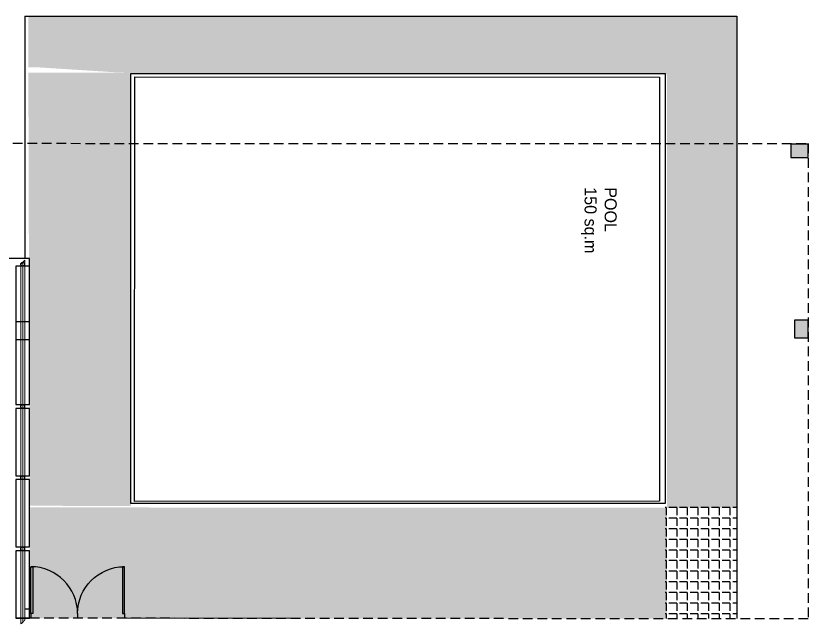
# Model space of a CAD drawing. Header units: metres. Extents: x 511.7 to 565.1, y 73.9 to 159.1.
# Drawn here: x 544.15 to 564.64, y 100.69 to 116.26 of the extents above; entities that cross this region are included whole.
import ezdxf

# ---------------------------------------------------------------- set-up
doc = ezdxf.new("R2010")
doc.units = ezdxf.units.M
doc.header["$MEASUREMENT"] = 0
doc.linetypes.add('DASHED2', pattern=[0.375, 0.25, -0.125])
doc.layers.get('0').update_dxf_attribs({"lineweight": 25})
for name, color, linetype, lineweight in [('A-GLAZ-CWMG', 7, 'Continuous', 9), ('A-WALL', 7, 'Continuous', 9), ('walls', 255, 'Continuous', 25)]:
    doc.layers.add(name, color=color, linetype=linetype, lineweight=lineweight)
doc.styles.get("Standard").update_dxf_attribs({"font": 'arial.ttf'})

# ---------------------------------------------------------------- blocks, each defined once
blk = doc.blocks.new('*U2')
for p, q in [((0, 0), (0, -100)), ((1000, 0), (1000, -100))]:
    blk.add_line(p, q)
blk.add_lwpolyline([(0, 0), (0, 1000), (43.75, 1000), (43.75, 0)], close=True)
blk.add_arc((0, 0), 1000, 0, 90)
blk = doc.blocks.new('Circular Mullion - 50mm Radius-196102-_1_plinth')
at = {"layer": 'A-GLAZ-CWMG', "color": 253, "true_color": 0xaaaaaa}
for p, q in [((4310, 7075), (4310, 5134)), ((4360, 7075), (4360, 5184)), ((4410, 5234), (4410, 7075))]:
    blk.add_line(p, q, dxfattribs=at)
at = {"layer": 'A-GLAZ-CWMG', "color": 253, "true_color": 0xaaaaaa, "flags": 128}
for points in [[(4310, 5134), (4314, 5138), (4324, 5149), (4341, 5165), (4360, 5184)], [(4360, 5184), (4379, 5203), (4395, 5219), (4406, 5230), (4410, 5234)]]:
    blk.add_lwpolyline(points, dxfattribs=at)
blk = doc.blocks.new('Circular Mullion - 50mm Radius-196105-_1_plinth')
at = {"layer": 'A-GLAZ-CWMG', "color": 253, "true_color": 0xaaaaaa}
for p, q in [((4310, 8916), (4310, 7075)), ((4360, 8916), (4360, 7075)), ((4410, 7075), (4410, 8916))]:
    blk.add_line(p, q, dxfattribs=at)
blk = doc.blocks.new('Circular Mullion - 50mm Radius-196313-_1_plinth')
at = {"layer": 'A-GLAZ-CWMG', "color": 253, "true_color": 0xaaaaaa}
for p, q in [((4310, 14440), (4310, 12599)), ((4360, 14490), (4360, 12599)), ((4410, 12599), (4410, 14540))]:
    blk.add_line(p, q, dxfattribs=at)
at = {"layer": 'A-GLAZ-CWMG', "color": 253, "true_color": 0xaaaaaa, "flags": 128}
for points in [[(4360, 14490), (4341, 14471), (4324, 14455), (4314, 14444), (4310, 14440)], [(4410, 14540), (4406, 14536), (4395, 14525), (4379, 14509), (4360, 14490)]]:
    blk.add_lwpolyline(points, dxfattribs=at)
blk = doc.blocks.new('Circular Mullion - 50mm Radius-218191-_1_plinth')
at = {"layer": 'A-GLAZ-CWMG', "lineweight": 25}
for start, end in [(0, 180), (180, 360)]:
    blk.add_arc((-50, 0), 50, start, end, dxfattribs=at)
blk = doc.blocks.new('Circular Mullion - 50mm Radius-218186-_1_plinth')
at = {"layer": 'A-GLAZ-CWMG', "lineweight": 25}
for start, end in [(0, 180), (180, 360)]:
    blk.add_arc((0, 0), 50, start, end, dxfattribs=at)

msp = doc.modelspace()

# ---------------------------------------------------------------- hatches: boundary and pattern name
h = msp.add_hatch()
h.set_pattern_fill('ANGLE', color=256, scale=0.22)
h.set_pattern_definition([(0, (-144.96357, 2.897406), (0, 0.0605), [0.044, -0.0165]), (90, (-144.96357, 2.897406), (-0.0605, 4e-18), [0.044, -0.0165])])
h.paths.add_polyline_path([(564.635, 112.947), (564.185, 112.947), (564.185, 112.597), (564.635, 112.597)])
h.paths.add_polyline_path([(564.636, 108.389), (564.286, 108.389), (564.286, 107.939), (564.636, 107.939)])
h.paths.add_polyline_path([(562.841, 88.385), (562.491, 88.385), (562.491, 87.935), (562.841, 87.935), (562.841, 87.935)])
h.paths.add_polyline_path([(516.93, 78.187), (516.48, 78.187), (516.48, 77.837), (516.93, 77.837)])
h.paths.add_polyline_path([(516.636, 78.011, -1), (516.536, 78.011, -1)], flags=16)
h.paths.add_polyline_path([(516.72, 88.285), (516.484, 88.285), (516.484, 87.835), (516.72, 87.835)])
h.paths.add_polyline_path([(516.834, 88.285), (516.72, 88.285), (516.72, 87.835), (516.834, 87.835)])
h.paths.add_polyline_path([(522.868, 107.948), (522.634, 107.948), (522.634, 107.498), (522.868, 107.498)])
h.paths.add_polyline_path([(522.984, 107.948), (522.868, 107.948), (522.868, 107.498), (522.984, 107.498)])
at = {"layer": 'walls'}
h = msp.add_hatch(dxfattribs=at)
h.set_pattern_fill('ANGLE', color=4, angle=180)
h.set_pattern_definition([(180, (1111.84015, 209.11407), (-1e-16, -0.275), [0.2, -0.075]), (270, (1111.84015, 209.11407), (0.275, -1e-16), [0.2, -0.075])])
h.paths.add_polyline_path([(562.791, 116.259), (544.479, 116.263), (544.479, 114.934), (544.759, 114.929), (547.13, 114.778), (547.127, 103.583), (544.509, 103.594), (544.477, 114.796), (560.987, 114.749), (560.987, 100.67), (544.507, 100.681), (544.507, 103.549), (562.791, 103.539)])
h = msp.add_hatch(dxfattribs=at)
h.set_pattern_fill('ANGLE', color=4, angle=180)
h.set_pattern_definition([(180, (-144.96357, 2.8974), (-3e-17, -0.275), [0.2, -0.075]), (270, (-144.96357, 2.8974), (0.275, -5e-17), [0.2, -0.075])])
h.paths.add_polyline_path([(562.791, 103.565), (560.938, 103.565), (560.938, 100.675), (562.493, 100.674), (562.791, 100.676)])

# ---------------------------------------------------------------- linework, layer by layer
for p, q in [((544.383, 116.259), (544.383, 109.986)), ((544.507, 109.986), (529.46, 109.986)), ((544.54, 100.915), (544.383, 100.915)), ((551.309, 100.677), (546.96, 100.685))]:
    msp.add_line(p, q)
at = {"lineweight": 0}
for p, q in [((564.635, 112.947), (564.185, 112.947)), ((564.185, 112.947), (564.185, 112.597)), ((564.635, 112.597), (564.635, 112.947)), ((564.185, 112.597), (564.635, 112.597)), ((564.636, 108.389), (564.286, 108.389)), ((564.286, 108.389), (564.286, 107.939)), ((564.636, 107.939), (564.636, 108.389)), ((564.286, 107.939), (564.636, 107.939))]:
    msp.add_line(p, q, dxfattribs=at)
at = {"lineweight": 25, "ltscale": 0.25}
msp.add_line((544.54, 100.685), (544.153, 100.685), dxfattribs=at)
msp.add_lwpolyline([(544.383, 116.259), (562.791, 116.259), (562.791, 100.676)])
for points in [[(560.938, 103.651), (547.128, 103.651), (547.128, 114.776), (560.938, 114.776)], [(560.791, 103.712), (547.219, 103.702), (547.229, 114.682), (560.79, 114.677)], [(564.635, 112.947), (564.185, 112.947), (564.185, 112.597), (564.635, 112.597)], [(564.636, 107.939), (564.636, 108.389), (564.286, 108.389), (564.286, 107.939)], [(544.507, 107.895), (544.507, 108.345), (544.157, 108.345), (544.157, 107.895)]]:
    msp.add_lwpolyline(points, close=True)
at = {"color": 1, "linetype": 'DASHED2', "transparency": 33554572}
msp.add_lwpolyline([(514.381, 100.785), (514.491, 109.986), (514.451, 112.979), (564.636, 112.958), (564.636, 100.664), (544.383, 100.685), (544.383, 100.685)], dxfattribs=at)
at = {"layer": 'A-WALL', "lineweight": 25}
for p, q in [((544.507, 109.791), (544.155, 109.791)), ((544.155, 109.791), (544.155, 108.05)), ((544.507, 108.05), (544.507, 109.986)), ((544.155, 107.95), (544.155, 106.209)), ((544.507, 106.209), (544.507, 107.95)), ((544.155, 106.209), (544.507, 106.209)), ((544.507, 106.109), (544.155, 106.109)), ((544.155, 106.109), (544.155, 104.368)), ((544.507, 104.368), (544.507, 106.109)), ((544.155, 104.368), (544.507, 104.368)), ((544.507, 104.268), (544.155, 104.268)), ((544.155, 104.268), (544.155, 102.526)), ((544.507, 102.526), (544.507, 104.268)), ((544.155, 102.526), (544.507, 102.526)), ((544.507, 102.426), (544.155, 102.426)), ((544.155, 102.426), (544.155, 100.685)), ((544.507, 100.685), (544.507, 102.426)), ((544.155, 100.685), (544.507, 100.685))]:
    msp.add_line(p, q, dxfattribs=at)

# ---------------------------------------------------------------- block references
at = {"yscale": 0.0012100000000000001, "zscale": 0.0012100000000000001}
for p, xscale in [((544.54, 100.806), 0.0012100000000000001), ((546.96, 100.806), -0.0012100000000000001)]:
    msp.add_blockref('*U2', p, dxfattribs=dict(at, xscale=xscale))
at = {"layer": 'A-GLAZ-CWMG', "color": 253, "true_color": 0xaaaaaa, "xscale": 0.001, "yscale": 0.001, "zscale": 0.001}
for name, p in [('Circular Mullion - 50mm Radius-196313-_1_plinth', (539.972, 95.401)), ('Circular Mullion - 50mm Radius-196105-_1_plinth', (539.972, 99.083)), ('Circular Mullion - 50mm Radius-196105-_1_plinth', (539.972, 97.242)), ('Circular Mullion - 50mm Radius-196105-_1_plinth', (539.972, 95.401)), ('Circular Mullion - 50mm Radius-196102-_1_plinth', (539.972, 95.401))]:
    msp.add_blockref(name, p, dxfattribs=at)
at = {"layer": 'A-GLAZ-CWMG', "extrusion": (0, 0, -1), "xscale": 0.001, "yscale": 0.001, "zscale": 0.001, "rotation": 90.00000000000006}
for name, p in [('Circular Mullion - 50mm Radius-218191-_1_plinth', (-544.331, 109.891)), ('Circular Mullion - 50mm Radius-218186-_1_plinth', (-544.331, 106.159)), ('Circular Mullion - 50mm Radius-218186-_1_plinth', (-544.331, 104.318)), ('Circular Mullion - 50mm Radius-218186-_1_plinth', (-544.331, 102.476))]:
    msp.add_blockref(name, p, dxfattribs=at)

# ---------------------------------------------------------------- texts
at = {"insert": (559.686, 111.83), "char_height": 0.31113, "attachment_point": 1, "rotation": 270}
msp.add_mtext_dynamic_manual_height_columns('\\pxt7;{\\fStylus BT|b0|i0|c0|p34;\\C7;POOL\\P\\ptz;150 sq.m}', width=2.8319, gutter_width=1, heights=[-0.957], dxfattribs=at)

doc.saveas('drawing.dxf')
